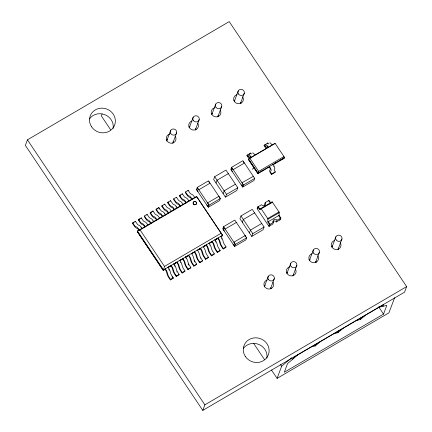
<?xml version="1.0" encoding="UTF-8"?>
<svg xmlns="http://www.w3.org/2000/svg" width="432" height="432" viewBox="0 0 432 432"><rect width="100%" height="100%" fill="white"/><g stroke="black" fill="none" stroke-linecap="round" stroke-linejoin="round"><path stroke-width="0.65" d="M257.774 206.933L257.121 208.672L268.947 226.341L269.6 224.602L267.829 221.951L267.808 218.668L261.095 208.656L260.809 208.478L259.551 209.585L257.774 206.933L261.608 204.687A2.171 2.041 20.6 0 0 264.595 205.4A2.171 2.041 20.6 0 0 265.216 202.576L269.05 200.329L270.826 202.975L270.373 203.24L268.601 200.594M272.662 222.037A2.171 2.041 20.6 0 1 276.394 221.978L280.228 219.731L280.881 217.993L279.104 215.347L279.121 212.123L272.252 201.928L260.809 208.478M196.366 196.922L196.56 196.398L196.727 196.744L140.081 229.937L137.468 231.023L163.49 269.892L222.583 235.267L221.152 233.221L164.5 266.414L163.296 270.416L137.273 231.547L137.468 231.023L196.56 196.398L222.583 235.267L222.388 235.786L220.649 236.806M283.97 156.568L258.671 171.396L257.931 173.637L248.47 159.5L249.772 158.107L275.071 143.284L283.97 156.568L284.288 157.783L284.094 158.306L272.819 164.911L273.013 164.392L273.796 165.569A2.722 0.74 59.6 0 1 274.79 168.221L274.136 170.057L275.287 171.86L275.087 172.379L271.48 174.496L270.443 172.951A1.901 0.518 59.6 0 1 269.638 170.797L270.259 169.139A1.085 0.297 59.6 0 0 269.8 167.908L269.206 167.027L269.406 166.504L270.189 167.681A2.722 0.74 59.6 0 1 271.177 170.338L270.529 172.174L271.674 173.972L271.48 174.496M27.448 139.833L25.358 145.395L202.781 410.4L404.552 292.167L406.642 286.605L229.219 21.6L27.448 139.833L204.871 404.833L202.781 410.4M102.076 114.043L101.363 115.933L110.651 129.811M132.705 222.874L134.455 225.477A3.078 0.837 59.6 0 0 135.54 226.535L136.955 227.194A3.661 0.994 59.6 0 1 138.521 228.847L139.277 229.97L139.077 230.488L138.488 229.608A2.03 0.551 59.6 0 0 137.457 228.523L136.258 227.972A4.709 1.28 59.6 0 1 134.287 226.044L132.511 223.398L132.705 222.874L135.41 221.287L137.16 223.889A3.078 0.837 59.6 0 0 138.245 224.948L139.66 225.607A3.661 0.994 59.6 0 1 141.226 227.259L141.982 228.382M135.216 221.81L135.41 221.287M166.655 141.048L170.591 130.561M138.569 219.44L140.319 222.037A3.078 0.837 59.6 0 0 141.404 223.101L142.819 223.76A3.661 0.994 59.6 0 1 144.385 225.407L145.141 226.53L144.941 227.054L144.353 226.168A2.03 0.551 59.6 0 0 143.321 225.088L142.123 224.537A4.709 1.28 59.6 0 1 140.146 222.61L138.375 219.958L138.569 219.44L141.275 217.852L143.024 220.455A3.078 0.837 59.6 0 0 144.11 221.513L145.525 222.172A3.661 0.994 59.6 0 1 147.091 223.825L147.847 224.948L147.647 225.466M141.08 218.376L141.275 217.852M144.434 216L144.239 216.524L146.011 219.175A4.709 1.28 59.6 0 0 147.987 221.103L149.186 221.648A2.03 0.551 59.6 0 1 150.217 222.734L150.806 223.619L151 223.096L150.244 221.972A3.661 0.994 59.6 0 0 148.684 220.325L147.269 219.661A3.078 0.837 59.6 0 1 146.183 218.603L144.434 216L147.139 214.418L148.889 217.015A3.078 0.837 59.6 0 0 149.974 218.079L151.389 218.738A3.661 0.994 59.6 0 1 152.955 220.385L153.711 221.508M172.714 143.305L176.65 132.813M146.945 214.936L147.139 214.418M150.298 212.566L152.048 215.168A3.078 0.837 59.6 0 0 153.133 216.227L154.548 216.886A3.661 0.994 59.6 0 1 156.109 218.538L156.865 219.661L156.67 220.18L156.082 219.299A2.03 0.551 59.6 0 0 155.05 218.214L153.851 217.663A4.709 1.28 59.6 0 1 151.875 215.735L150.104 213.089L150.298 212.566L153.004 210.978L154.753 213.581A3.078 0.837 59.6 0 0 155.839 214.639L157.253 215.298A3.661 0.994 59.6 0 1 158.819 216.95L159.575 218.074L159.376 218.597M152.809 211.502L153.004 210.978M156.163 209.131L155.968 209.65L157.739 212.301A4.709 1.28 59.6 0 0 159.716 214.229L160.915 214.78A2.03 0.551 59.6 0 1 161.946 215.86L162.535 216.745L162.729 216.221L161.973 215.098A3.661 0.994 59.6 0 0 160.412 213.451L158.998 212.792A3.078 0.837 59.6 0 1 157.912 211.729L156.163 209.131L158.868 207.544L160.618 210.146A3.078 0.837 59.6 0 0 161.703 211.205L163.118 211.864A3.661 0.994 59.6 0 1 164.684 213.516L165.44 214.639L165.24 215.158M158.868 207.544L158.674 208.067L159.381 209.126M189.211 127.834L193.147 117.342M162.027 205.691L163.777 208.294A3.078 0.837 59.6 0 0 164.862 209.353L166.277 210.017A3.661 0.994 59.6 0 1 167.837 211.664L168.593 212.787L168.399 213.311L167.805 212.425A2.03 0.551 59.6 0 0 166.779 211.34L165.58 210.794A4.709 1.28 59.6 0 1 163.604 208.867L161.833 206.215L162.027 205.691L164.732 204.109L166.482 206.707A3.078 0.837 59.6 0 0 167.567 207.77L168.982 208.429A3.661 0.994 59.6 0 1 170.548 210.076L171.304 211.199L171.104 211.723M164.538 204.628L164.732 204.109M167.891 202.257L169.641 204.86A3.078 0.837 59.6 0 0 170.726 205.918L172.136 206.577A3.661 0.994 59.6 0 1 173.702 208.229L174.458 209.353L174.263 209.871L173.669 208.991A2.03 0.551 59.6 0 0 172.643 207.905L171.445 207.355A4.709 1.28 59.6 0 1 169.468 205.427L167.697 202.781L167.891 202.257L170.597 200.669L172.346 203.272A3.078 0.837 59.6 0 0 173.432 204.331L174.847 204.995A3.661 0.994 59.6 0 1 176.413 206.642L177.163 207.765M195.264 130.086L199.206 119.599M170.402 201.193L170.597 200.669M173.756 198.823L173.561 199.341L175.333 201.992A4.709 1.28 59.6 0 0 177.309 203.92L178.508 204.471A2.03 0.551 59.6 0 1 179.534 205.551L180.128 206.437L180.322 205.913L179.566 204.79A3.661 0.994 59.6 0 0 178 203.143L176.591 202.484A3.078 0.837 59.6 0 1 175.505 201.42L173.756 198.823L176.461 197.235L178.211 199.838A3.078 0.837 59.6 0 0 179.296 200.896L180.711 201.555A3.661 0.994 59.6 0 1 182.272 203.207L183.028 204.331M176.267 197.759L176.461 197.235M179.62 195.383L181.37 197.986A3.078 0.837 59.6 0 0 182.455 199.044L183.865 199.708A3.661 0.994 59.6 0 1 185.431 201.355L186.187 202.478L185.992 203.002L185.398 202.117A2.03 0.551 59.6 0 0 184.372 201.031L183.173 200.486A4.709 1.28 59.6 0 1 181.197 198.558L179.426 195.907L179.62 195.383L182.326 193.801L184.075 196.398A3.078 0.837 59.6 0 0 185.161 197.462L186.575 198.121A3.661 0.994 59.6 0 1 188.136 199.768L188.892 200.891M211.761 114.62L215.703 104.128M182.131 194.319L182.326 193.801M185.485 191.948L185.29 192.472L187.061 195.118A4.709 1.28 59.6 0 0 189.038 197.046L190.237 197.597A2.03 0.551 59.6 0 1 191.263 198.682L191.857 199.562L192.051 199.044L191.295 197.921A3.661 0.994 59.6 0 0 189.729 196.268L188.32 195.61A3.078 0.837 59.6 0 1 187.234 194.551L185.485 191.948L188.19 190.361L189.94 192.964A3.078 0.837 59.6 0 0 191.025 194.022L192.44 194.686A3.661 0.994 59.6 0 1 194 196.333L194.756 197.456M187.996 190.885L188.19 190.361M217.82 116.872L221.762 106.38M197.246 187.434L196.457 189.529L208.31 207.23L219.569 200.632L220.358 198.536L208.505 180.835L197.246 187.434L209.099 205.13L208.31 207.23M167.805 267.77L168.005 267.251L168.755 268.38A3.661 0.994 59.6 0 1 169.992 270.907L170.705 273.429A3.078 0.837 59.6 0 0 171.52 275.206L173.264 277.819L173.065 278.343L170.359 279.931L168.588 277.279A4.709 1.28 59.6 0 1 167.103 274.045L166.504 271.901A2.03 0.551 59.6 0 0 165.694 270.238L165.1 269.357L165.294 268.834L166.05 269.968A3.661 0.994 59.6 0 1 167.281 272.495L167.999 275.017A3.078 0.837 59.6 0 0 168.815 276.793L170.559 279.407L170.359 279.931M197.937 191.743L196.916 189.848L197.527 188.217L198.639 189.875L209.898 183.281M234.317 101.401L238.259 90.909M179.534 260.896L179.734 260.377L180.484 261.506A3.661 0.994 59.6 0 1 181.715 264.038L182.434 266.555A3.078 0.837 59.6 0 0 183.249 268.331L184.993 270.95L184.793 271.469L182.088 273.056L180.317 270.405A4.709 1.28 59.6 0 1 178.832 267.17L178.232 265.032A2.03 0.551 59.6 0 0 177.422 263.369L176.828 262.483L177.023 261.965L177.779 263.093A3.661 0.994 59.6 0 1 179.01 265.626L179.728 268.142A3.078 0.837 59.6 0 0 180.544 269.919L182.282 272.533L182.088 273.056M240.376 103.658L244.318 93.166M176.423 275.972L174.679 273.353A3.078 0.837 59.6 0 1 173.864 271.577L173.146 269.06A3.661 0.994 59.6 0 0 171.914 266.528L171.158 265.399L170.964 265.923L171.558 266.803A2.03 0.551 59.6 0 1 172.368 268.466L172.967 270.61A4.709 1.28 59.6 0 0 174.452 273.845L176.224 276.491L176.423 275.972L179.129 274.385L177.385 271.771A3.078 0.837 59.6 0 1 176.569 269.995L175.856 267.473A3.661 0.994 59.6 0 0 174.62 264.946L173.869 263.812M214.693 176.699L213.646 179.48L225.477 197.149L236.752 190.539L237.8 187.758L225.968 170.089L214.693 176.699L226.519 194.362L225.477 197.149M179.129 274.385L178.929 274.909L176.224 276.491M206.825 205.016L208.024 206.442L208.64 204.811L207.614 202.921L218.873 196.322L219.899 198.212M216.011 183.017L217.058 180.23L228.334 173.621M188.147 269.098L186.403 266.485A3.078 0.837 59.6 0 1 185.593 264.708L184.874 262.186A3.661 0.994 59.6 0 0 183.643 259.659L182.887 258.525L182.693 259.049L183.287 259.929A2.03 0.551 59.6 0 1 184.097 261.592L184.696 263.736A4.709 1.28 59.6 0 0 186.181 266.971L187.952 269.622L188.147 269.098L190.858 267.511L189.113 264.897A3.078 0.837 59.6 0 1 188.298 263.12L187.58 260.604A3.661 0.994 59.6 0 0 186.349 258.071L185.598 256.943M197.127 250.592L197.321 250.069L198.077 251.197A3.661 0.994 59.6 0 1 199.309 253.73L200.027 256.246A3.078 0.837 59.6 0 0 200.842 258.023L202.586 260.642L202.387 261.16L199.681 262.748L197.905 260.096A4.709 1.28 59.6 0 1 196.425 256.862L195.82 254.723A2.03 0.551 59.6 0 0 195.01 253.06L194.422 252.175L194.616 251.656L195.372 252.785A3.661 0.994 59.6 0 1 196.603 255.317L197.316 257.834A3.078 0.837 59.6 0 0 198.131 259.61L199.876 262.224L199.681 262.748M190.858 267.511L190.658 268.034L187.952 269.622M194.011 265.664L192.267 263.045A3.078 0.837 59.6 0 1 191.457 261.268L190.739 258.752A3.661 0.994 59.6 0 0 189.508 256.219L188.752 255.091L188.557 255.614L189.146 256.495A2.03 0.551 59.6 0 1 189.961 258.158L190.561 260.302A4.709 1.28 59.6 0 0 192.046 263.536L193.817 266.182L194.011 265.664L196.722 264.076L194.978 261.463A3.078 0.837 59.6 0 1 194.162 259.686L193.444 257.164A3.661 0.994 59.6 0 0 192.213 254.637L191.457 253.503M231.617 167.292L230.828 169.387L242.681 187.088L253.94 180.49L254.729 178.394L242.876 160.693L231.617 167.292L243.47 184.993L242.681 187.088M223.106 193.612L224.154 190.831L235.435 184.221M196.722 264.076L196.522 264.6L193.817 266.182M232.313 171.601L231.287 169.706L231.903 168.075L233.01 169.738L244.274 163.139L243.162 161.476M206.15 245.306L206.345 244.782L207.101 245.911A3.661 0.994 59.6 0 1 208.332 248.443L209.045 250.96A3.078 0.837 59.6 0 0 209.86 252.736L211.604 255.355L211.41 255.874L209.633 253.228A4.709 1.28 59.6 0 1 208.154 249.993L207.549 247.849A2.03 0.551 59.6 0 0 206.739 246.186L206.15 245.306L203.272 246.991M208.856 243.718L209.05 243.194L209.806 244.328A3.661 0.994 59.6 0 1 211.037 246.856L211.756 249.377A3.078 0.837 59.6 0 0 212.566 251.154L214.31 253.768L214.115 254.291L211.41 255.874M205.74 258.79L203.996 256.176A3.078 0.837 59.6 0 1 203.18 254.399L202.468 251.878A3.661 0.994 59.6 0 0 201.236 249.35L200.48 248.216L200.286 248.74L200.875 249.62A2.03 0.551 59.6 0 1 201.685 251.284L202.289 253.427A4.709 1.28 59.6 0 0 203.769 256.662L205.546 259.313L205.74 258.79L208.445 257.202L206.707 254.588A3.078 0.837 59.6 0 1 205.891 252.812L205.173 250.295A3.661 0.994 59.6 0 0 203.942 247.763L203.186 246.634M208.445 257.202L208.251 257.726L205.546 259.313M251.176 157.918L250.582 157.032A1.085 0.297 59.6 0 0 249.863 156.497L249.242 158.15A1.901 0.518 59.6 0 1 247.979 157.21L246.942 155.666L247.136 155.142L250.749 153.031L251.419 154.03M248.33 156.838L249.026 155.072A2.722 0.74 59.6 0 1 250.582 156.227L251.37 157.394M250.549 153.554L250.749 153.031M223.533 226.697L222.745 228.793L234.598 246.494L245.857 239.895L246.645 237.8L234.792 220.099L223.533 226.697L235.386 244.399L234.598 246.494M220.585 236.844L220.779 236.326L221.535 237.454A3.661 0.994 59.6 0 1 222.766 239.987L223.484 242.503A3.078 0.837 59.6 0 0 224.294 244.28L226.039 246.893L225.844 247.417L223.139 249.005L221.362 246.353A4.709 1.28 59.6 0 1 219.883 243.119L219.278 240.975A2.03 0.551 59.6 0 0 218.468 239.312L217.879 238.432L218.074 237.908L218.824 239.042A3.661 0.994 59.6 0 1 220.061 241.569L220.774 244.091A3.078 0.837 59.6 0 0 221.589 245.867L223.333 248.481L223.139 249.005M241.202 184.874L242.401 186.3L243.011 184.669L241.99 182.779L253.157 176.413M224.23 231.007L223.204 229.111L223.819 227.48L224.926 229.144L236.185 222.545M217.469 251.921L215.725 249.302A3.078 0.837 59.6 0 1 214.909 247.525L214.196 245.009A3.661 0.994 59.6 0 0 212.965 242.476L212.209 241.348L212.015 241.866L212.603 242.752A2.03 0.551 59.6 0 1 213.413 244.415L214.018 246.553A4.709 1.28 59.6 0 0 215.498 249.788L217.274 252.439L217.469 251.921L220.174 250.333L218.43 247.714A3.078 0.837 59.6 0 1 217.62 245.938L216.902 243.421A3.661 0.994 59.6 0 0 215.671 240.889L214.915 239.76M220.174 250.333L219.98 250.852L217.274 252.439M267.727 146.988A1.085 0.297 59.6 0 0 267.003 146.453L266.382 148.106A1.901 0.518 59.6 0 1 265.118 147.166L264.082 145.622L264.281 145.098L267.889 142.987L268.558 143.986M267.694 143.505L267.889 142.987M240.98 215.962L239.933 218.743L251.764 236.412L263.039 229.802L264.087 227.021L252.256 209.353L240.98 215.962L252.806 233.631L251.764 236.412M233.118 244.28L234.311 245.711L234.927 244.075L233.906 242.185L245.165 235.586M242.298 222.28L243.346 219.494L254.621 212.89M257.575 208.413L258.228 206.669L259.999 209.32M249.399 232.88L250.441 230.094L261.722 223.49M265.216 202.576L264.562 204.314A2.171 2.041 20.6 0 1 264.913 205.34M280.881 217.993L277.047 220.239A2.171 2.041 20.6 0 0 274.061 219.532A2.171 2.041 20.6 0 0 273.44 222.356L272.781 224.095L268.947 226.341M276.394 221.978L277.047 220.239M279.774 219.996L280.427 218.257L278.656 215.606M264.298 286.891L268.234 276.399M270.583 288.538L274.293 278.656M286.848 273.672L290.79 263.185M292.907 275.929L296.849 265.437M309.404 260.458L313.346 249.966M315.463 262.71L319.405 252.223M271.501 370.051L277.074 378.378L281.637 366.233L291.681 357.712M331.96 247.239L335.902 236.752M292.734 359.159L293.387 357.421L383.605 304.555L382.952 306.299M338.018 249.496L341.955 239.004M311.434 346.847L315.29 345.946L315.943 344.207M333.99 333.634L337.846 332.726L338.499 330.988M356.54 320.414L360.401 319.513L361.055 317.774M297.902 354.78L287.572 363.544L284.305 372.238L383.54 314.091L386.813 305.392L379.096 307.201M394.637 297.67L388.94 312.827L277.074 378.378M248.314 156.838L247.136 155.142M252.59 153.041L252.639 152.96A2.722 0.74 59.6 0 1 254.194 154.116L254.983 155.277L272.122 145.233L271.334 144.067A2.722 0.74 59.6 0 0 269.779 142.916L269.73 142.997M274.828 143.651L275.071 143.284M270.826 202.975L272.106 201.863M315.29 345.946L320.452 341.561M337.846 332.726L343.008 328.347M360.401 319.513L365.564 315.128M246.942 155.666L247.973 155.061M249.005 154.456L250.036 153.851M264.082 145.622L265.631 144.715M132.511 223.398L134.136 222.442M138.375 219.958L140 219.008M150.104 213.089L151.729 212.134M156.508 209.331L157.588 208.699M161.833 206.215L162.913 205.578M167.697 202.781L168.777 202.144M179.426 195.907L180.506 195.269M253.174 156.335L248.665 158.981L258.125 173.113L284.288 157.783L283.565 156.697M253.627 156.071L254.529 155.542M272.662 144.92L274.288 143.964M252.218 169.177L254.021 168.118M261.619 171.05L262.775 170.37M274.919 163.253L276.658 162.238M269.206 167.027L257.931 173.637L248.47 159.5M226.519 194.362L237.8 187.758M209.099 205.13L220.358 198.536M243.47 184.993L254.729 178.394M271.674 173.972L275.287 171.86M259.551 209.585L261.155 208.645M262.883 207.63L264.033 206.955M268.072 204.595L269.222 203.915M261.22 208.823L272.5 202.214M167.686 267.532L170.575 265.837M174.047 263.806L176.359 262.451M180.403 260.08L182.137 259.065M185.609 257.029L187.342 256.014M191.387 253.643L192.542 252.968M198.904 249.242L200.059 248.562M204.682 245.851L205.837 245.176M209.887 242.806L211.043 242.125M215.087 239.755L217.399 238.399M165.613 269.055L163.296 270.416L137.273 231.547M167.929 267.7L171.407 265.664M173.723 264.303L176.623 262.607M180.095 260.572L182.995 258.871M185.312 257.515L188.789 255.479M191.684 253.778L194.578 252.083M197.478 250.387L200.956 248.346M209.061 243.594L212.539 241.558M214.855 240.203L218.333 238.162M267.727 218.538L279.002 211.934M268.007 219.224L279.283 212.62M267.829 221.951L279.104 215.347M170.559 279.407L173.264 277.819M182.282 272.533L184.993 270.95M199.876 262.224L202.586 260.642M211.604 255.355L214.31 253.768M223.333 248.481L226.039 246.893M252.806 233.631L264.087 227.021M235.386 244.399L246.645 237.8M269.6 224.602L273.44 222.356M204.871 404.833L406.642 286.605M280.125 160.202L284.094 158.306M220.784 236.542L222.388 235.786M378.659 306.801L383.54 314.091M268.515 147.35L267.727 146.183A2.722 0.74 59.6 0 0 266.171 145.028L265.469 146.794L264.281 145.098M249.772 158.107L258.671 171.396M268.277 221.686L270.054 224.338L269.401 226.076L268.726 225.067M208.786 181.618L209.531 182.725M245.074 235.818L245.813 236.925M196.727 196.744L221.152 233.221M280.519 364.57L281.637 366.233M253.665 343.418L264.438 359.51M172.001 276.755L173.065 278.343M140.081 229.937L164.5 266.414M272.846 282.047A4.892 4.595 20.6 0 1 271.085 288.592A4.892 4.595 20.6 0 1 264.325 286.081A4.892 4.595 20.6 0 1 267.268 279.974M295.299 268.888A4.892 4.595 20.6 0 1 293.539 275.438A4.892 4.595 20.6 0 1 286.778 272.921A4.892 4.595 20.6 0 1 289.721 266.814M317.763 255.728A4.892 4.595 20.6 0 1 316.003 262.273A4.892 4.595 20.6 0 1 309.247 259.756A4.892 4.595 20.6 0 1 312.185 253.649M340.222 242.568A4.892 4.595 20.6 0 1 338.456 249.113A4.892 4.595 20.6 0 1 331.7 246.602A4.892 4.595 20.6 0 1 334.638 240.494M242.579 96.73A4.892 4.595 20.6 0 1 240.813 103.275A4.892 4.595 20.6 0 1 234.058 100.759A4.892 4.595 20.6 0 1 237.001 94.651M220.12 109.885A4.892 4.595 20.6 0 1 218.36 116.435A4.892 4.595 20.6 0 1 211.604 113.918A4.892 4.595 20.6 0 1 214.542 107.811M197.656 123.05A4.892 4.595 20.6 0 1 195.896 129.595A4.892 4.595 20.6 0 1 189.14 127.084A4.892 4.595 20.6 0 1 192.078 120.976M175.203 136.21A4.892 4.595 20.6 0 1 173.443 142.754A4.892 4.595 20.6 0 1 166.682 140.238A4.892 4.595 20.6 0 1 169.625 134.131M89.435 118.978A13.041 12.253 20.6 0 1 104.9 114.685A13.041 12.253 20.6 0 1 113.135 128.423M243.2 348.646A13.041 12.253 20.6 0 1 258.671 344.358A13.041 12.253 20.6 0 1 266.9 358.09M264.033 286.016A4.892 4.595 20.6 0 1 265.172 285.536M270.751 287.615A4.892 4.595 20.6 0 1 271.301 288.722M286.486 272.862A4.892 4.595 20.6 0 1 287.631 272.381M293.209 274.455A4.892 4.595 20.6 0 1 293.76 275.567M308.95 259.697A4.892 4.595 20.6 0 1 310.095 259.216M315.673 261.295A4.892 4.595 20.6 0 1 316.224 262.402M331.409 246.537A4.892 4.595 20.6 0 1 332.548 246.056M338.126 248.135A4.892 4.595 20.6 0 1 338.677 249.242M233.766 100.699A4.892 4.595 20.6 0 1 234.905 100.219M240.484 102.298A4.892 4.595 20.6 0 1 241.034 103.405M211.307 113.859A4.892 4.595 20.6 0 1 212.452 113.378M218.03 115.452A4.892 4.595 20.6 0 1 218.581 116.564M188.843 127.019A4.892 4.595 20.6 0 1 189.988 126.538M195.566 128.617A4.892 4.595 20.6 0 1 196.117 129.724M166.39 140.179A4.892 4.595 20.6 0 1 167.53 139.698M173.113 141.772A4.892 4.595 20.6 0 1 173.664 142.884M273.688 166.282A1.085 0.297 59.6 0 1 273.791 166.52M193.196 203.639A1.717 1.615 20.6 0 1 194.141 201.674A1.717 1.615 20.6 0 1 196.312 202.484A1.717 1.615 20.6 0 1 195.745 204.59M195.345 204.757A1.717 1.615 20.6 0 1 193.385 204.028M164.376 213.894A2.03 0.551 59.6 0 1 164.468 214.013M194.751 261.949A4.709 1.28 59.6 0 1 194.584 261.673M194.27 261.106A4.709 1.28 59.6 0 1 194.125 260.825M188.719 265.108A4.709 1.28 59.6 0 1 188.563 264.827M188.26 264.26A4.709 1.28 59.6 0 1 188.12 263.979M185.992 258.347A2.03 0.551 59.6 0 1 186.079 258.482M200.448 258.233A4.709 1.28 59.6 0 1 200.286 257.953M180.387 262.202A2.03 0.551 59.6 0 1 180.544 262.494M152.739 220.887A2.03 0.551 59.6 0 1 152.831 221.017M176.008 206.906A2.03 0.551 59.6 0 1 176.197 207.144M209.709 245.02A2.03 0.551 59.6 0 1 209.79 245.165M221.438 238.151A2.03 0.551 59.6 0 1 221.519 238.297M221.854 239.004A2.03 0.551 59.6 0 1 221.908 239.139M215.309 241.164A2.03 0.551 59.6 0 1 215.401 241.304M215.806 242.023A2.03 0.551 59.6 0 1 215.87 242.163M174.35 265.356A2.03 0.551 59.6 0 1 174.442 265.496M174.755 266.074A2.03 0.551 59.6 0 1 174.884 266.36M176.99 271.982A4.709 1.28 59.6 0 1 176.834 271.701M168.658 269.077A2.03 0.551 59.6 0 1 168.82 269.363M169.128 270.065A2.03 0.551 59.6 0 1 169.171 270.194M141.01 227.761A2.03 0.551 59.6 0 1 141.102 227.885M91.606 126.835A13.041 12.253 20.6 0 0 113.989 126.5A13.041 12.253 20.6 0 0 101.698 108.14A13.041 12.253 20.6 0 0 91.606 126.835M245.371 356.508A13.041 12.253 20.6 0 0 267.754 356.168A13.041 12.253 20.6 0 0 255.463 337.808A13.041 12.253 20.6 0 0 245.371 356.508M170.775 133.65A3.262 3.062 20.6 0 0 176.375 133.564A3.262 3.062 20.6 0 0 173.302 128.974A3.262 3.062 20.6 0 0 170.775 133.65M238.442 93.998A3.262 3.062 20.6 0 0 244.037 93.917A3.262 3.062 20.6 0 0 240.964 89.327A3.262 3.062 20.6 0 0 238.442 93.998M215.887 107.217A3.262 3.062 20.6 0 0 221.481 107.131A3.262 3.062 20.6 0 0 218.408 102.541A3.262 3.062 20.6 0 0 215.887 107.217M193.331 120.431A3.262 3.062 20.6 0 0 198.931 120.35A3.262 3.062 20.6 0 0 195.853 115.76A3.262 3.062 20.6 0 0 193.331 120.431M336.08 239.841A3.262 3.062 20.6 0 0 341.68 239.755A3.262 3.062 20.6 0 0 338.607 235.165A3.262 3.062 20.6 0 0 336.08 239.841M268.418 279.488A3.262 3.062 20.6 0 0 274.018 279.401A3.262 3.062 20.6 0 0 270.945 274.811A3.262 3.062 20.6 0 0 268.418 279.488M290.974 266.269A3.262 3.062 20.6 0 0 296.568 266.188A3.262 3.062 20.6 0 0 293.495 261.598A3.262 3.062 20.6 0 0 290.974 266.269M313.529 253.055A3.262 3.062 20.6 0 0 319.124 252.974A3.262 3.062 20.6 0 0 316.051 248.384A3.262 3.062 20.6 0 0 313.529 253.055M193.455 203.845A1.717 1.615 20.6 0 0 196.403 203.801A1.717 1.615 20.6 0 0 194.783 201.382A1.717 1.615 20.6 0 0 193.455 203.845"/></g></svg>
